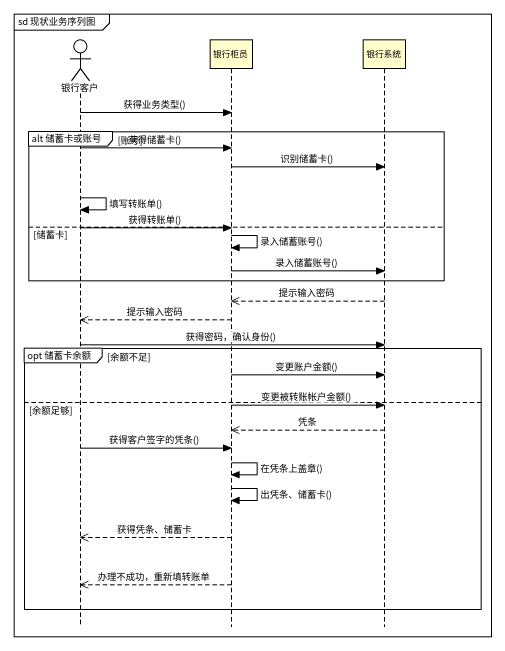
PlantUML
@startuml
mainframe sd 现状业务序列图
hide footbox
actor 银行客户
participant 银行柜员
participant 银行系统

银行客户 -> 银行柜员 : 获得业务类型()
group alt 储蓄卡或账号 [账号]
  银行客户 -> 银行柜员 : 获得储蓄卡()
  银行柜员 -> 银行系统 : 识别储蓄卡()
  银行客户 -> 银行客户 : 填写转账单()
else 储蓄卡
  银行客户 -> 银行柜员 : 获得转账单()
  银行柜员 -> 银行柜员 : 录入储蓄账号()
  银行柜员 -> 银行系统 : 录入储蓄账号()
end
银行系统 -->> 银行柜员 : 提示输入密码
银行柜员 -->> 银行客户 : 提示输入密码
银行客户 -> 银行系统 : 获得密码，确认身份()
group opt 储蓄卡余额 [余额不足]
  银行柜员 -> 银行系统 : 变更账户金额()
else 余额足够
  银行柜员 -> 银行系统 : 变更被转账帐户金额()
  银行系统 -->> 银行柜员 : 凭条
  银行客户 -> 银行柜员 : 获得客户签字的凭条()
  银行柜员 -> 银行柜员 : 在凭条上盖章()
  银行柜员 -> 银行柜员 : 出凭条、储蓄卡()
  银行柜员 -->> 银行客户 : 获得凭条、储蓄卡
  银行柜员 -->> 银行客户 : 办理不成功，重新填转账单
end
@enduml
